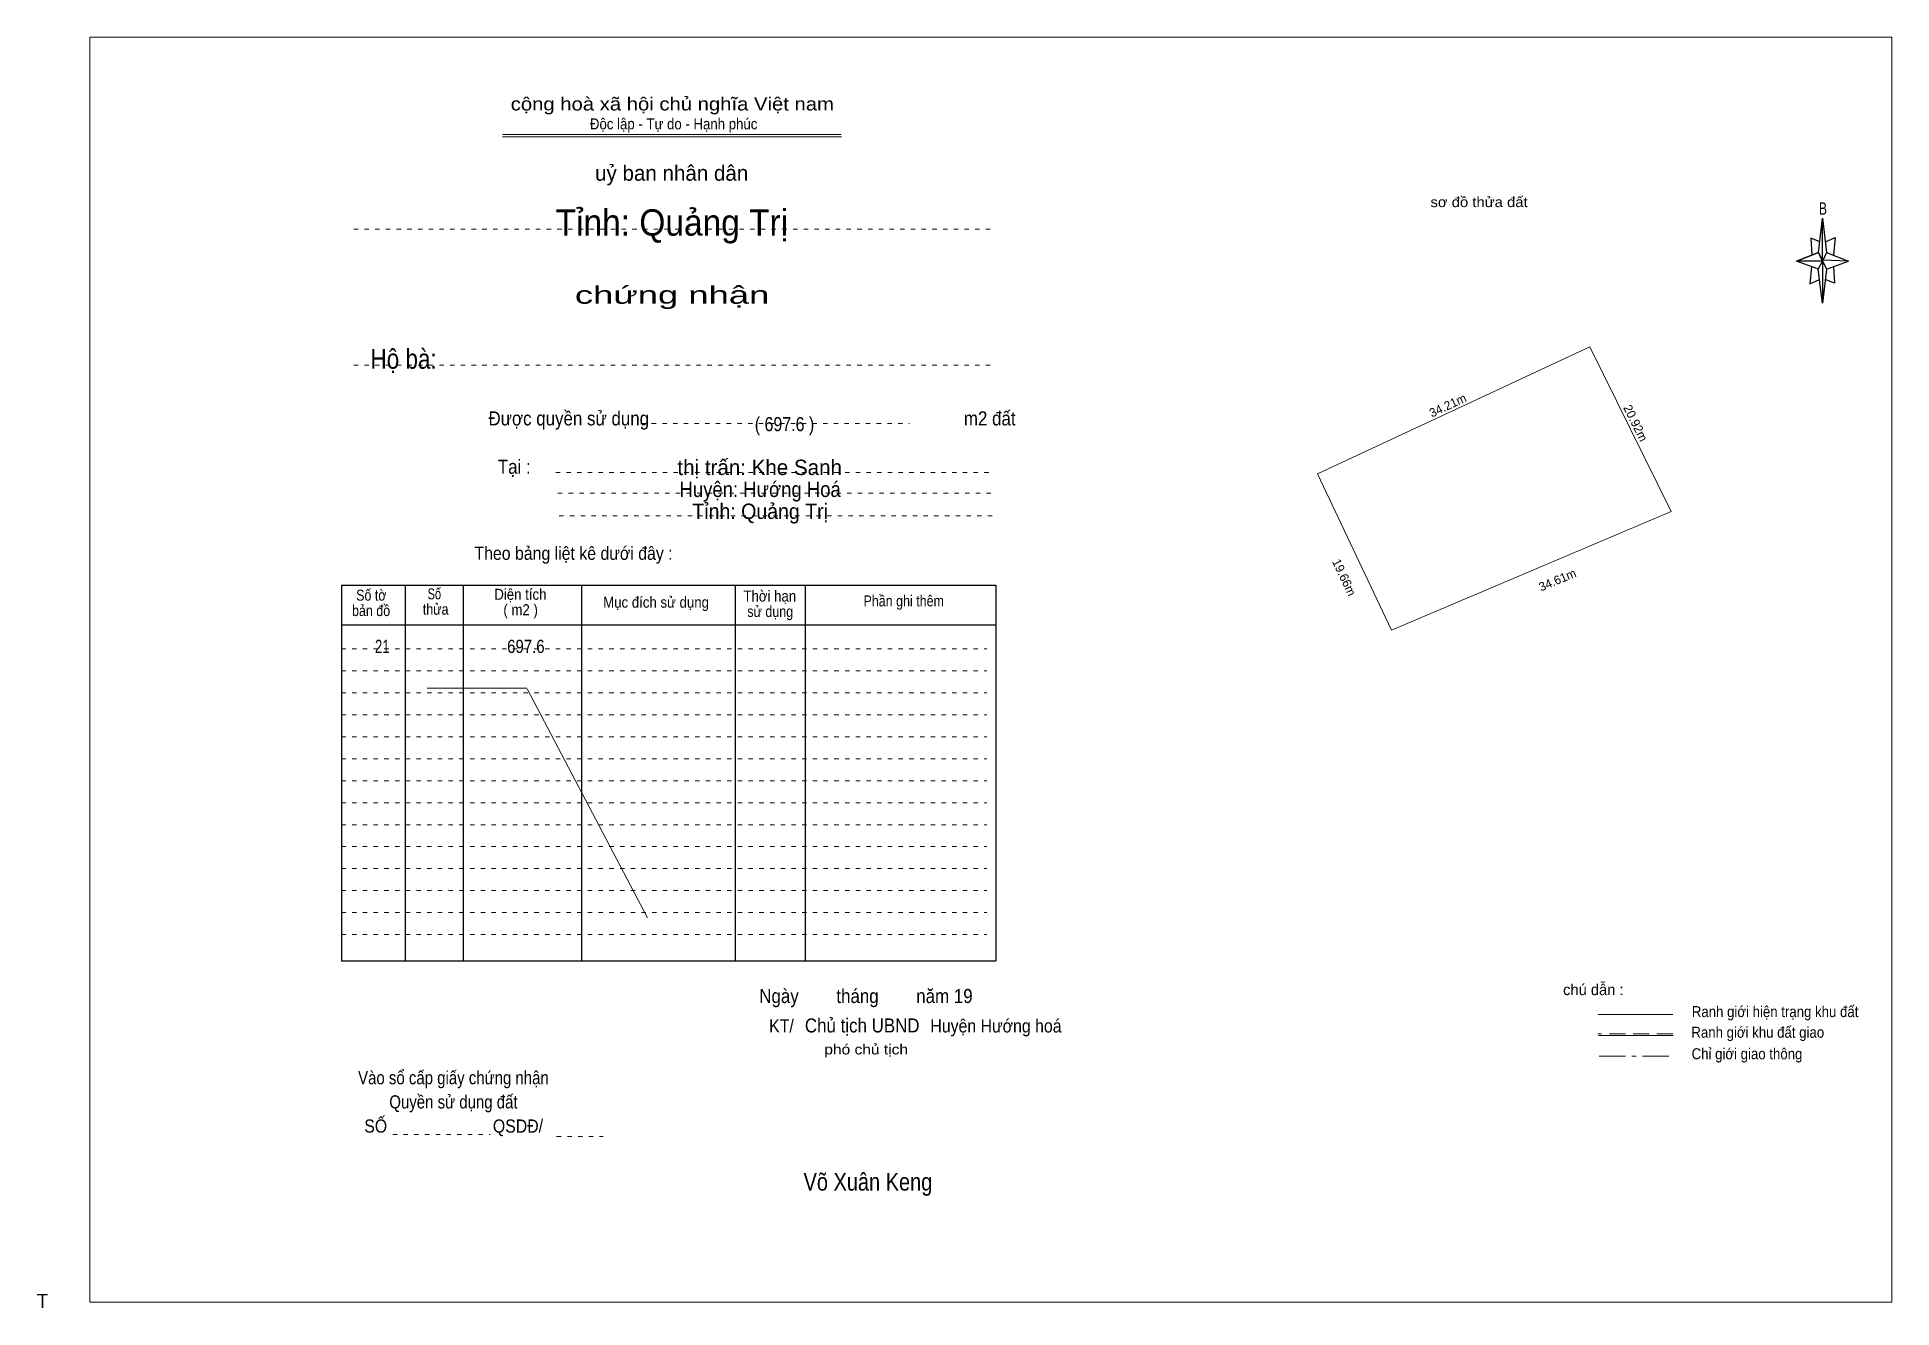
# Model space of a CAD drawing. Header units: centimetres. Extents: x -1.7 to 40.5, y -0.2 to 28.8.
import ezdxf
from ezdxf.enums import TextEntityAlignment as Align

# ---------------------------------------------------------------- set-up
doc = ezdxf.new("R2010")
doc.units = ezdxf.units.CM
doc.header["$LTSCALE"] = 0.12
for name, pattern in [('DOT_DASHED', [7.7, 5, -1.2, 0.3, -1.2]), ('DOTTED', [1.5, 0.3, -1.2]), ('MEDIUM_DASHED', [4.5, 3, -1.5])]:
    doc.linetypes.add(name, pattern=pattern)
for name, color, linetype, lineweight in [('1', 7, 'DOTTED', 13), ('22', 7, 'Continuous', 13), ('50', 7, 'Continuous', 25)]:
    doc.layers.add(name, color=color, linetype=linetype, lineweight=lineweight)
doc.layers.add('32', color=7, linetype='Continuous')
doc.layers.add('34', color=7, linetype='Continuous')

msp = doc.modelspace()

# ---------------------------------------------------------------- linework, layer by layer
at = {"layer": '1', "linetype": 'Continuous'}
for p, q in [((8.91, 26.55), (16.62, 26.55)), ((8.91, 26.5), (16.63, 26.5))]:
    msp.add_line(p, q, dxfattribs=at)
at = {"layer": '1'}
for p, q in [((5.52, 24.4), (20.02, 24.4)), ((5.52, 21.3), (20.02, 21.3)), ((12.06, 19.97), (18.18, 19.97)), ((10.12, 18.86), (20.06, 18.86)), ((10.17, 18.39), (20.11, 18.39)), ((10.2, 17.87), (20.14, 17.87)), ((5.24, 14.84), (19.94, 14.84)), ((5.24, 14.34), (19.94, 14.34)), ((5.24, 13.84), (19.94, 13.84)), ((5.24, 13.34), (19.94, 13.34)), ((5.24, 12.84), (19.94, 12.84)), ((5.24, 12.34), (19.94, 12.34)), ((5.24, 11.84), (19.94, 11.84)), ((5.24, 11.34), (19.94, 11.34)), ((5.24, 10.84), (19.94, 10.84)), ((5.24, 10.34), (19.94, 10.34)), ((5.24, 9.84), (19.94, 9.84)), ((5.24, 9.34), (19.94, 9.34)), ((5.24, 8.84), (19.94, 8.84)), ((5.24, 8.34), (19.94, 8.34)), ((6.41, 3.79), (8.63, 3.79)), ((10.14, 3.74), (11.2, 3.74))]:
    msp.add_line(p, q, dxfattribs=at)
at = {"layer": '1', "linetype": 'Continuous', "lineweight": 25}
for p, q in [((5.24, 16.29), (20.14, 16.29)), ((5.24, 16.29), (5.24, 7.74)), ((6.69, 16.29), (6.69, 7.74)), ((8.01, 16.29), (8.01, 7.74)), ((10.71, 16.29), (10.71, 7.74)), ((14.21, 16.29), (14.21, 7.74)), ((15.8, 16.29), (15.8, 7.74)), ((20.14, 16.29), (20.14, 7.74)), ((5.24, 15.39), (20.14, 15.39)), ((5.24, 7.74), (20.14, 7.74))]:
    msp.add_line(p, q, dxfattribs=at)
at = {"layer": '1', "linetype": 'Continuous'}
msp.add_lwpolyline([(-0.49, -0.03), (40.55, -0.03), (40.55, 28.77), (-0.49, 28.77)], close=True, dxfattribs=at)
at = {"layer": '22'}
msp.add_lwpolyline([(33.67, 21.72), (35.52, 17.97), (29.15, 15.27), (27.47, 18.83)], close=True, dxfattribs=at)
msp.add_lwpolyline([(33.67, 21.72), (35.52, 17.97), (29.15, 15.27), (27.47, 18.83)], close=True, dxfattribs=at)
at = {"layer": '50'}
for p, q in [((38.88, 23.87), (38.97, 24.65)), ((38.88, 23.49), (38.38, 23.67)), ((39.06, 23.87), (39.56, 23.67)), ((39.06, 23.49), (38.97, 22.71)), ((39.24, 23.17), (39.03, 23.25)), ((39.22, 23.55), (39.24, 23.17))]:
    msp.add_line(p, q, dxfattribs=at)
at = {"layer": '50', "lineweight": 13}
for p, q in [((7.19, 13.95), (9.46, 13.95)), ((9.47, 13.93), (12.21, 8.72)), ((35.56, 6.52), (33.86, 6.52)), ((35.57, 6.04), (33.87, 6.04))]:
    msp.add_line(p, q, dxfattribs=at)
at = {"layer": '50', "linetype": 'MEDIUM_DASHED', "lineweight": 13}
msp.add_line((35.56, 6.08), (33.85, 6.08), dxfattribs=at)
at = {"layer": '50', "linetype": 'DOT_DASHED', "lineweight": 13}
msp.add_line((33.88, 5.57), (35.59, 5.57), dxfattribs=at)
at = {"layer": '50'}
for points in [[(38.97, 24.65), (39.06, 23.87), (38.97, 23.67)], [(38.97, 23.67), (38.38, 23.67), (38.88, 23.87), (39.06, 23.49), (39.56, 23.67), (38.97, 23.69)], [(38.97, 23.67), (38.97, 22.71), (38.87, 23.49)]]:
    msp.add_lwpolyline(points, close=True, dxfattribs=at)
for points in [[(38.91, 24.11), (38.7, 24.19), (38.73, 23.81)], [(39.04, 24.11), (39.26, 24.21), (39.22, 23.81)], [(38.97, 23.67), (38.88, 23.87), (38.38, 23.67)], [(38.97, 23.67), (39.06, 23.49), (39.56, 23.67)], [(38.72, 23.55), (38.68, 23.15), (38.9, 23.25)]]:
    msp.add_lwpolyline(points, dxfattribs=at)

# ---------------------------------------------------------------- texts
at = {"layer": '1'}
for s, height, width, p in [('cộng hoà xã hội chủ nghĩa Việt nam', 0.3, 1.15, (12.775, 27.1)), ('Độc lập - Tự do - Hạnh phúc', 0.25, 0.9, (12.805, 26.67)), ('chứng nhận', 0.4, 1.55, (12.77, 22.7)), ('Được quyền sử dụng                                                                   m2 đất', 0.32, 0.9, (14.59, 19.93)), ('Tại :', 0.32, 0.9, (9.175, 18.83)), ('Theo bảng liệt kê dưới đây :', 0.3, 0.9, (10.525, 16.87)), ('Số tờ', 0.25, 0.85, (5.92, 15.94)), ('Số ', 0.25, 0.75, (7.39, 15.97)), ('Diện tích', 0.25, 0.9, (9.315, 15.96)), ('Mục đích sử dụng', 0.25, 0.9, (12.405, 15.78)), ('Thời hạn', 0.25, 0.9, (14.995, 15.92)), ('Phần ghi thêm', 0.25, 0.85, (18.045, 15.81)), ('bản đồ', 0.25, 0.85, (5.915, 15.59)), ('thửa', 0.25, 0.85, (7.385, 15.62)), ('( m2 )', 0.25, 0.9, (9.32, 15.61)), ('sử dụng', 0.25, 0.85, (15.005, 15.57)), ('Ngày        tháng        năm 19', 0.32, 0.9, (17.185, 6.78)), ('Chủ tịch UBND', 0.32, 0.9, (17.1, 6.11)), ('Vào sổ cấp giấy chứng nhận', 0.3, 0.85, (7.79, 4.93)), ('Quyền sử dụng đất', 0.3, 0.85, (7.79, 4.38)), ('SỐ                        QSDĐ/', 0.3, 0.9, (7.795, 3.83))]:
    msp.add_text(s, height=height, dxfattribs=dict(at, width=width)).set_placement(p, align=Align.CENTER)
msp.add_text('uỷ ban nhân dân', height=0.35, dxfattribs=at).set_placement((12.76, 25.5), align=Align.CENTER)
at = {"layer": '22'}
for s, rotation, p in [('34.21m', 25.007, (30.478, 20.296)), ('20.92m', 296.308, (34.623, 19.939)), ('19.66m', 295.288, (27.985, 16.428)), ('34.61m', 22.942, (32.971, 16.32))]:
    msp.add_text(s, height=0.2, rotation=rotation, dxfattribs=at).set_placement(p, align=Align.CENTER)
at = {"layer": '32'}
msp.add_text('T', height=0.32, dxfattribs=at).set_placement((-1.44, -0.16), align=Align.RIGHT)
at = {"layer": '34'}
for s, height, width, p in [('Tỉnh: Quảng Trị', 0.6, 0.95, (12.765, 24.25)), ('Hộ bà:', 0.45, 0.85, (6.655, 21.22)), ('( 697.6 )', 0.32, 0.85, (15.33, 19.8)), ('Huyện: Hướng Hoá', 0.35, 0.9, (14.775, 18.3)), ('Tỉnh: Quảng Trị', 0.35, 0.95, (14.775, 17.8)), ('21', 0.3, 0.75, (6.17, 14.75)), ('697.6', 0.3, 0.85, (9.44, 14.75))]:
    msp.add_text(s, height=height, dxfattribs=dict(at, width=width)).set_placement(p, align=Align.CENTER)
msp.add_text('thị trấn: Khe Sanh', height=0.35, dxfattribs=at).set_placement((14.765, 18.8), align=Align.CENTER)
at = {"layer": '50'}
for s, height, width, p in [('sơ đồ thửa đất ', 0.23, 1.1, (31.195, 24.9)), ('B', 0.276, 0.75, (38.98, 24.73)), ('KT/                               Huyện Hướng hoá ', 0.3, 0.9, (18.36, 6.11)), ('Ranh giới hiện trạng khu đất', 0.25, 0.9, (37.89, 6.46)), ('Ranh giới khu đất giao', 0.25, 0.9, (37.495, 5.99)), ('phó chủ tịch', 0.23, 1.15, (17.19, 5.61)), ('Chỉ giới giao thông', 0.25, 0.9, (37.25, 5.5)), ('Võ Xuân Keng', 0.4, 0.85, (17.23, 2.51))]:
    msp.add_text(s, height=height, dxfattribs=dict(at, width=width)).set_placement(p, align=Align.CENTER)
msp.add_text('chú dẫn :', height=0.25, dxfattribs=at).set_placement((33.75, 6.96), align=Align.CENTER)

doc.saveas('drawing.dxf')
